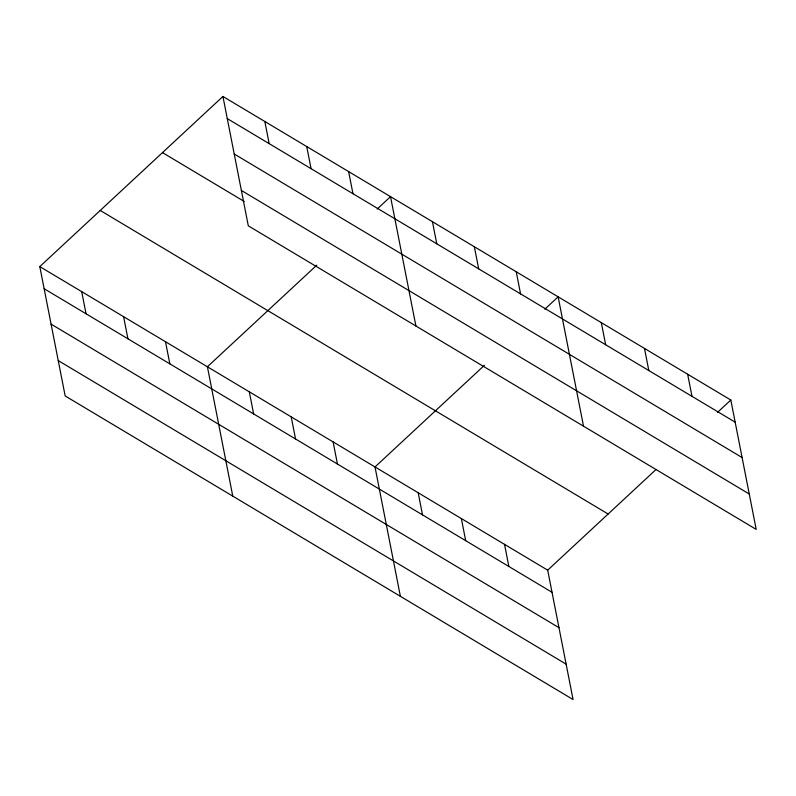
<?xml version="1.0" encoding="UTF-8"?>
<svg xmlns="http://www.w3.org/2000/svg" width="796" height="796" viewBox="0 0 796 796"><rect width="100%" height="100%" fill="white"/><g stroke="black" fill="none" stroke-linecap="round" stroke-linejoin="round"><path stroke-width="1.19" d="M39.8 266.6L547.688 570.165L573.07 699.535L65.182 395.97L39.8 266.6L222.93 96.465L730.818 400.03L756.2 529.4L248.312 225.835L222.93 96.465M316.758 265.187L207.408 366.777L232.78 496.147M377.204 209.03L390.528 196.642L415.91 326.012M484.366 365.354L375.006 466.954L400.388 596.323M544.802 309.206L558.135 296.818L583.518 426.188M547.688 570.165L656.153 469.391M717.485 412.408L730.818 400.03M227.268 118.594L735.156 422.149M234.213 153.986L742.101 457.541M241.367 190.443L749.255 494.008M162.493 152.613L244.203 201.448M100.236 210.462L608.124 514.017M44.138 288.729L552.026 592.284M51.083 324.121L558.971 627.676M58.237 360.578L566.125 664.143M687.644 374.229L691.993 396.348M644.481 348.419L648.82 370.538M601.308 322.619L605.647 344.738M516.236 271.774L520.574 293.893M474.336 246.73L478.675 268.849M504.525 544.355L508.863 566.483M432.437 221.686L436.775 243.805M461.352 518.554L465.69 540.673M418.179 492.754L422.517 514.873M348.628 171.598L352.966 193.717M306.729 146.554L311.067 168.672M333.106 441.909L337.444 464.028M264.829 121.509L269.167 143.638M291.207 416.865L295.545 438.984M249.307 391.821L253.645 413.94M165.498 341.733L169.846 363.852M123.599 316.689L127.937 338.807M81.699 291.644L86.038 313.763"/></g></svg>
